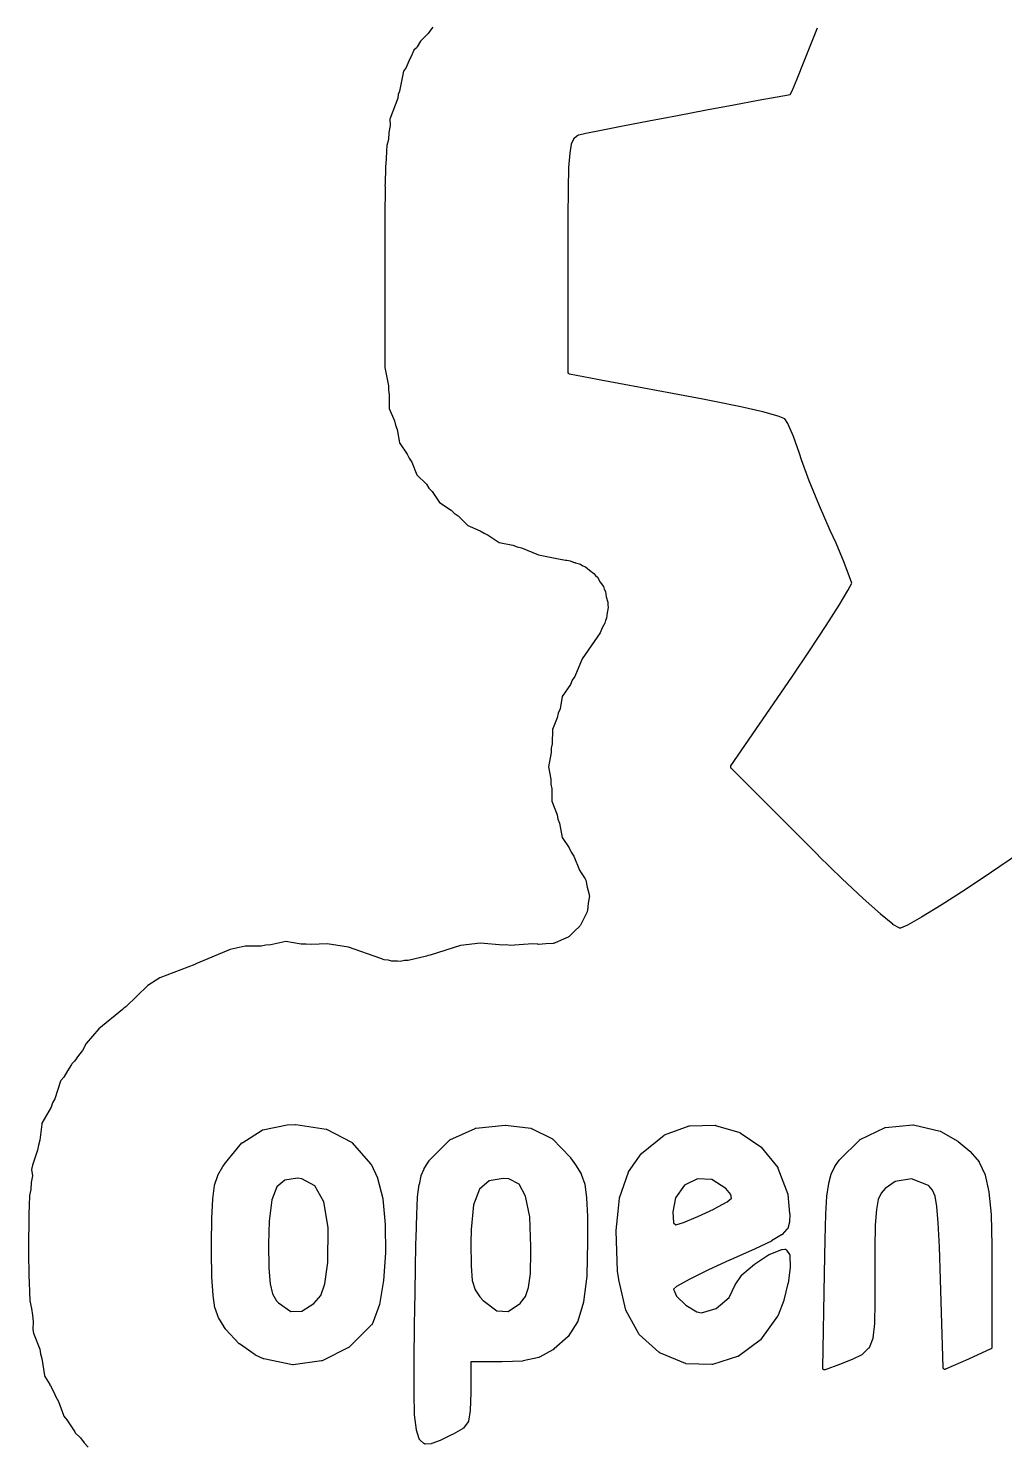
# Model space of a CAD drawing. Extents: x 125.9 to 155.7, y -114.6 to -82.3.
# Drawn here: x 144.438 to 147.102, y -96.38 to -92.514 of the extents above; entities that cross this region are included whole.
import ezdxf

# ---------------------------------------------------------------- set-up
doc = ezdxf.new("R2010")
doc.units = 0
doc.header["$MEASUREMENT"] = 0
doc.layers.add('BLACK', color=7, linetype='CONTINUOUS')

msp = doc.modelspace()

# ---------------------------------------------------------------- linework, layer by layer
at = {"layer": 'Black'}
for p, q in [((145.529, -92.5277), (145.508, -92.5489)), ((145.535, -92.5186), (145.529, -92.5277)), ((145.542, -92.5107), (145.535, -92.5186)), ((146.562, -92.5848), (146.591, -92.5123)), ((145.485, -92.5839), (145.484, -92.5861)), ((145.49, -92.5738), (145.485, -92.5839)), ((145.497, -92.567), (145.49, -92.5738)), ((145.498, -92.5652), (145.497, -92.567)), ((145.499, -92.5639), (145.498, -92.5652)), ((145.508, -92.5489), (145.499, -92.5639)), ((146.555, -92.6035), (146.562, -92.5848)), ((146.562, -92.5848), (146.562, -92.5848)), ((146.562, -92.5848), (146.562, -92.5848)), ((145.467, -92.6238), (145.462, -92.6306)), ((145.468, -92.6222), (145.467, -92.6229)), ((145.467, -92.6229), (145.467, -92.6238)), ((145.476, -92.6035), (145.468, -92.6222)), ((145.484, -92.5861), (145.476, -92.6035)), ((146.536, -92.6513), (146.555, -92.6035)), ((145.462, -92.6306), (145.451, -92.6851)), ((146.522, -92.6845), (146.536, -92.6513)), ((145.447, -92.6946), (145.446, -92.7047)), ((145.451, -92.6851), (145.447, -92.6946)), ((146.429, -92.7099), (146.481, -92.7005)), ((146.481, -92.7005), (146.512, -92.6951)), ((146.481, -92.7005), (146.481, -92.7005)), ((146.481, -92.7005), (146.481, -92.7005)), ((146.512, -92.6951), (146.517, -92.6945)), ((146.512, -92.6951), (146.512, -92.6951)), ((146.517, -92.6945), (146.522, -92.6845)), ((145.446, -92.7047), (145.424, -92.7615)), ((146.209, -92.7514), (146.288, -92.7363)), ((146.288, -92.7363), (146.363, -92.7222)), ((146.288, -92.7363), (146.288, -92.7363)), ((146.288, -92.7363), (146.288, -92.7363)), ((146.363, -92.7222), (146.429, -92.7099)), ((146.363, -92.7222), (146.363, -92.7222)), ((146.363, -92.7222), (146.363, -92.7222)), ((146.429, -92.7099), (146.429, -92.7099)), ((146.429, -92.7099), (146.429, -92.7099)), ((145.425, -92.7792), (145.422, -92.7978)), ((145.424, -92.7615), (145.425, -92.7792)), ((146.06, -92.7801), (146.131, -92.7663)), ((146.131, -92.7663), (146.209, -92.7514)), ((146.131, -92.7663), (146.131, -92.7663)), ((146.131, -92.7663), (146.131, -92.7663)), ((146.209, -92.7514), (146.209, -92.7514)), ((146.209, -92.7514), (146.209, -92.7514)), ((145.421, -92.8166), (145.416, -92.8337)), ((145.422, -92.7978), (145.421, -92.8166)), ((145.92, -92.8285), (145.926, -92.8149)), ((145.926, -92.8139), (145.927, -92.8134)), ((145.926, -92.8143), (145.926, -92.8139)), ((145.926, -92.8146), (145.926, -92.8143)), ((145.926, -92.8149), (145.926, -92.8146)), ((145.927, -92.813), (145.935, -92.8066)), ((145.927, -92.8132), (145.927, -92.813)), ((145.927, -92.8134), (145.927, -92.8132)), ((145.935, -92.8066), (145.936, -92.8061)), ((145.936, -92.8057), (145.939, -92.8045)), ((145.936, -92.8061), (145.936, -92.8057)), ((145.939, -92.8045), (145.94, -92.8045)), ((145.94, -92.8043), (145.959, -92.8001)), ((145.94, -92.8045), (145.94, -92.8043)), ((145.959, -92.8001), (146.001, -92.7917)), ((145.959, -92.8001), (145.959, -92.8001)), ((145.959, -92.8001), (145.959, -92.8001)), ((146.001, -92.7917), (146.06, -92.7801)), ((146.001, -92.7917), (146.001, -92.7917)), ((146.001, -92.7917), (146.001, -92.7917)), ((146.06, -92.7801), (146.06, -92.7801)), ((146.06, -92.7801), (146.06, -92.7801)), ((145.415, -92.8487), (145.414, -92.8701)), ((145.416, -92.8337), (145.415, -92.8478)), ((145.415, -92.8478), (145.415, -92.8482)), ((145.415, -92.8482), (145.415, -92.8485)), ((145.415, -92.8485), (145.415, -92.8487)), ((145.913, -92.8937), (145.916, -92.8547)), ((145.916, -92.8542), (145.92, -92.8297)), ((145.916, -92.8544), (145.916, -92.8542)), ((145.916, -92.8547), (145.916, -92.8544)), ((145.92, -92.8291), (145.92, -92.8285)), ((145.92, -92.8297), (145.92, -92.8291)), ((145.413, -92.8931), (145.412, -92.9378)), ((145.414, -92.8701), (145.413, -92.8923)), ((145.413, -92.8923), (145.413, -92.8925)), ((145.413, -92.8925), (145.413, -92.8927)), ((145.413, -92.8927), (145.413, -92.8931)), ((145.912, -92.9511), (145.913, -92.8939)), ((145.913, -92.8938), (145.913, -92.8937)), ((145.913, -92.8939), (145.913, -92.8938)), ((145.412, -92.9378), (145.411, -92.9423)), ((145.411, -92.9423), (145.412, -92.9467)), ((145.412, -92.9467), (145.411, -93.0257)), ((145.911, -93.0301), (145.912, -92.9512)), ((145.912, -92.9512), (145.912, -92.9511)), ((145.912, -92.9511), (145.912, -92.9511)), ((145.411, -93.0257), (145.411, -93.0275)), ((145.411, -93.0275), (145.411, -93.0293)), ((145.411, -93.0293), (145.411, -93.1337)), ((145.911, -93.1345), (145.911, -93.0301)), ((145.911, -93.0301), (145.911, -93.0301)), ((145.911, -93.0301), (145.911, -93.0301)), ((145.411, -93.1337), (145.411, -93.1341)), ((145.411, -93.1341), (145.411, -93.1345)), ((145.411, -93.1345), (145.411, -93.4393)), ((145.911, -93.4518), (145.911, -93.1345)), ((145.911, -93.1345), (145.911, -93.1345)), ((145.911, -93.1345), (145.911, -93.1345)), ((145.411, -93.4393), (145.421, -93.4885)), ((145.911, -93.4526), (145.911, -93.4518)), ((145.911, -93.4534), (145.911, -93.4526)), ((145.911, -93.4535), (145.911, -93.4534)), ((145.911, -93.4542), (145.911, -93.4535)), ((145.911, -93.4535), (145.911, -93.4535)), ((145.912, -93.4549), (145.911, -93.4542)), ((145.912, -93.455), (145.912, -93.4549)), ((145.913, -93.4555), (145.912, -93.455)), ((145.912, -93.455), (145.912, -93.455)), ((145.913, -93.4561), (145.913, -93.4555)), ((145.914, -93.4564), (145.913, -93.4561)), ((145.913, -93.4561), (145.913, -93.4561)), ((145.913, -93.4561), (145.913, -93.4561)), ((145.915, -93.4567), (145.914, -93.4564)), ((145.991, -93.4717), (145.915, -93.4567)), ((146, -93.4735), (145.991, -93.4717)), ((145.991, -93.4717), (145.991, -93.4717)), ((145.991, -93.4717), (145.991, -93.4717)), ((146, -93.4736), (146, -93.4735)), ((146, -93.4735), (146, -93.4735)), ((146.049, -93.4829), (146, -93.4736)), ((145.421, -93.4885), (145.421, -93.5009)), ((145.421, -93.5009), (145.423, -93.5131)), ((145.423, -93.5131), (145.423, -93.5506)), ((146.117, -93.4956), (146.049, -93.4829)), ((146.049, -93.4829), (146.049, -93.4829)), ((146.049, -93.4829), (146.049, -93.4829)), ((146.196, -93.5102), (146.117, -93.4956)), ((146.117, -93.4956), (146.117, -93.4956)), ((146.117, -93.4956), (146.117, -93.4956)), ((146.278, -93.5253), (146.196, -93.5102)), ((146.196, -93.5102), (146.196, -93.5102)), ((146.196, -93.5102), (146.196, -93.5102)), ((145.423, -93.5506), (145.437, -93.5843)), ((146.31, -93.5313), (146.278, -93.5253)), ((146.278, -93.5253), (146.278, -93.5253)), ((146.382, -93.5461), (146.31, -93.5313)), ((146.442, -93.56), (146.382, -93.5461)), ((145.437, -93.5843), (145.44, -93.5966)), ((146.484, -93.5717), (146.442, -93.56)), ((146.502, -93.5793), (146.484, -93.5717)), ((146.51, -93.5913), (146.502, -93.5793)), ((145.44, -93.5966), (145.444, -93.6083)), ((145.444, -93.6083), (145.451, -93.6441)), ((146.526, -93.6268), (146.51, -93.5913)), ((146.542, -93.6731), (146.526, -93.6268)), ((145.451, -93.6441), (145.472, -93.6752)), ((145.472, -93.6752), (145.477, -93.6866)), ((145.477, -93.6866), (145.484, -93.697)), ((145.484, -93.697), (145.498, -93.7316)), ((146.548, -93.6906), (146.542, -93.6731)), ((146.548, -93.6907), (146.548, -93.6906)), ((146.548, -93.6908), (146.548, -93.6907)), ((146.569, -93.7481), (146.548, -93.6908)), ((145.498, -93.7316), (145.524, -93.7574)), ((145.524, -93.7574), (145.531, -93.7677)), ((145.531, -93.7677), (145.54, -93.7768)), ((145.54, -93.7768), (145.56, -93.8071)), ((146.569, -93.7482), (146.569, -93.7481)), ((146.597, -93.8161), (146.569, -93.7482)), ((146.569, -93.7482), (146.569, -93.7482)), ((145.56, -93.8071), (145.592, -93.8279)), ((146.597, -93.8162), (146.597, -93.8161)), ((146.597, -93.8161), (146.597, -93.8161)), ((146.626, -93.8834), (146.597, -93.8162)), ((145.592, -93.8279), (145.6, -93.8365)), ((145.6, -93.8365), (145.611, -93.8436)), ((145.611, -93.8436), (145.637, -93.87)), ((145.637, -93.87), (145.671, -93.884)), ((145.671, -93.884), (145.682, -93.8907)), ((145.682, -93.8907), (145.693, -93.8958)), ((145.693, -93.8958), (145.723, -93.9161)), ((146.642, -93.9184), (146.626, -93.8834)), ((146.626, -93.8834), (146.626, -93.8834)), ((146.626, -93.8834), (146.626, -93.8834)), ((145.723, -93.9161), (145.76, -93.9234)), ((145.76, -93.9234), (145.772, -93.9279)), ((145.772, -93.9279), (145.784, -93.9305)), ((145.784, -93.9305), (145.83, -93.9497)), ((146.664, -93.9707), (146.642, -93.9184)), ((145.83, -93.9497), (145.894, -93.9623)), ((145.894, -93.9623), (145.895, -93.9624)), ((145.895, -93.9624), (145.895, -93.9624)), ((145.895, -93.9624), (145.904, -93.9642)), ((145.904, -93.9642), (145.905, -93.9647)), ((145.905, -93.9647), (145.907, -93.9647)), ((145.907, -93.9647), (145.916, -93.9666)), ((145.916, -93.9666), (145.923, -93.9692)), ((145.923, -93.9692), (145.924, -93.9694)), ((145.924, -93.9694), (145.925, -93.97)), ((145.925, -93.97), (145.928, -93.9709)), ((145.928, -93.9709), (145.929, -93.9712)), ((145.929, -93.9712), (145.93, -93.9717)), ((145.93, -93.9717), (145.931, -93.972)), ((145.931, -93.972), (145.945, -93.9756)), ((145.945, -93.9756), (145.951, -93.9797)), ((146.679, -94.0097), (146.664, -93.9707)), ((145.951, -93.9797), (145.958, -93.9823)), ((145.958, -93.9823), (145.969, -93.992)), ((145.969, -93.992), (145.981, -94.0004)), ((145.981, -94.0004), (145.986, -94.0063)), ((145.986, -94.0063), (145.991, -94.0111)), ((145.991, -94.0111), (145.998, -94.0241)), ((146.685, -94.0276), (146.679, -94.0097)), ((145.998, -94.0241), (146.007, -94.0362)), ((146.007, -94.0362), (146.009, -94.0432)), ((146.009, -94.0432), (146.013, -94.0496)), ((146.013, -94.0496), (146.015, -94.0643)), ((146.65, -94.087), (146.674, -94.0473)), ((146.674, -94.0473), (146.685, -94.0276)), ((146.015, -94.0643), (146.019, -94.0787)), ((146.02, -94.0931), (146.017, -94.1078)), ((146.019, -94.0787), (146.019, -94.0859)), ((146.019, -94.0859), (146.02, -94.0931)), ((146.615, -94.1423), (146.65, -94.087)), ((146.013, -94.1293), (146.011, -94.1364)), ((146.016, -94.1226), (146.013, -94.1293)), ((146.017, -94.1078), (146.016, -94.1226)), ((145.998, -94.1629), (145.949, -94.2339)), ((146.004, -94.1493), (145.998, -94.1629)), ((146.011, -94.1364), (146.004, -94.1493)), ((146.571, -94.209), (146.615, -94.1423)), ((146.521, -94.2834), (146.571, -94.209)), ((145.949, -94.2339), (145.929, -94.2821)), ((145.929, -94.2821), (145.922, -94.2921)), ((146.355, -94.5258), (146.521, -94.2834)), ((146.521, -94.2834), (146.521, -94.2834)), ((145.917, -94.3031), (145.895, -94.3359)), ((145.922, -94.2921), (145.917, -94.3031)), ((145.895, -94.3359), (145.889, -94.3697)), ((145.881, -94.3945), (145.868, -94.4261)), ((145.884, -94.3818), (145.881, -94.3945)), ((145.889, -94.3697), (145.884, -94.3818)), ((145.868, -94.4261), (145.867, -94.4657)), ((145.867, -94.4657), (145.865, -94.4774)), ((145.865, -94.4774), (145.865, -94.4894)), ((145.865, -94.4894), (145.857, -94.5282)), ((145.857, -94.5282), (145.864, -94.562)), ((146.355, -94.5266), (146.355, -94.5258)), ((146.355, -94.5273), (146.355, -94.5266)), ((146.355, -94.5274), (146.355, -94.5273)), ((146.355, -94.5282), (146.355, -94.5274)), ((146.355, -94.5274), (146.355, -94.5274)), ((146.355, -94.5291), (146.355, -94.5282)), ((146.355, -94.5299), (146.355, -94.5291)), ((146.355, -94.5291), (146.355, -94.5291)), ((146.355, -94.5291), (146.355, -94.5291)), ((146.355, -94.5307), (146.355, -94.5299)), ((146.355, -94.5308), (146.355, -94.5307)), ((146.355, -94.5315), (146.355, -94.5308)), ((146.355, -94.5308), (146.355, -94.5308)), ((146.356, -94.5322), (146.355, -94.5315)), ((146.573, -94.7495), (146.356, -94.5322)), ((145.864, -94.562), (145.864, -94.575)), ((145.864, -94.575), (145.866, -94.5878)), ((145.866, -94.5878), (145.866, -94.6222)), ((145.866, -94.6222), (145.881, -94.6589)), ((145.881, -94.6589), (145.883, -94.6706)), ((145.883, -94.6706), (145.887, -94.6817)), ((145.887, -94.6817), (145.895, -94.7205)), ((145.895, -94.7205), (145.914, -94.7492)), ((145.914, -94.7492), (145.919, -94.7611)), ((146.594, -94.7704), (146.573, -94.7495)), ((146.573, -94.7495), (146.573, -94.7495)), ((146.573, -94.7495), (146.573, -94.7495)), ((145.919, -94.7611), (145.926, -94.7721)), ((145.926, -94.7721), (145.942, -94.8102)), ((146.594, -94.7705), (146.594, -94.7704)), ((146.658, -94.8331), (146.594, -94.7705)), ((146.594, -94.7705), (146.594, -94.7705)), ((147.137, -94.7674), (147.066, -94.8151)), ((145.942, -94.8102), (145.946, -94.8168)), ((145.946, -94.8168), (145.957, -94.8335)), ((147.066, -94.8151), (146.994, -94.8633)), ((147.066, -94.8151), (147.066, -94.8151)), ((147.066, -94.8151), (147.066, -94.8151)), ((145.957, -94.8335), (145.958, -94.8353)), ((145.958, -94.8353), (145.959, -94.8368)), ((145.959, -94.8368), (145.963, -94.8566)), ((145.963, -94.8566), (145.968, -94.8762)), ((146.716, -94.8871), (146.658, -94.8331)), ((146.658, -94.8331), (146.658, -94.8331)), ((146.658, -94.8331), (146.658, -94.8331)), ((146.994, -94.8634), (146.929, -94.9053)), ((146.994, -94.8633), (146.994, -94.8634)), ((146.994, -94.8634), (146.994, -94.8634)), ((145.966, -94.8999), (145.964, -94.9201)), ((145.969, -94.8798), (145.966, -94.8999)), ((145.968, -94.8762), (145.968, -94.878)), ((145.968, -94.878), (145.969, -94.8798)), ((146.716, -94.8872), (146.716, -94.8871)), ((146.763, -94.9295), (146.716, -94.8872)), ((146.716, -94.8872), (146.716, -94.8872)), ((146.929, -94.9053), (146.929, -94.9054)), ((145.954, -94.9416), (145.945, -94.9599)), ((145.963, -94.9236), (145.954, -94.9416)), ((145.964, -94.9201), (145.963, -94.9217)), ((145.963, -94.9217), (145.963, -94.9236)), ((146.763, -94.9296), (146.763, -94.9295)), ((146.763, -94.9297), (146.763, -94.9296)), ((146.797, -94.9573), (146.763, -94.9297)), ((146.875, -94.9386), (146.837, -94.9602)), ((146.929, -94.9054), (146.875, -94.9385)), ((146.875, -94.9385), (146.875, -94.9385)), ((146.875, -94.9385), (146.875, -94.9386)), ((146.929, -94.9054), (146.929, -94.9054)), ((145.928, -94.9766), (145.914, -94.9908)), ((145.943, -94.9628), (145.928, -94.9766)), ((145.944, -94.9612), (145.943, -94.9628)), ((145.945, -94.9599), (145.944, -94.9612)), ((146.797, -94.9575), (146.797, -94.9573)), ((146.797, -94.9578), (146.797, -94.9575)), ((146.814, -94.9676), (146.797, -94.9578)), ((146.815, -94.9678), (146.814, -94.9676)), ((146.815, -94.9681), (146.815, -94.9678)), ((146.815, -94.9682), (146.815, -94.9681)), ((146.816, -94.9683), (146.815, -94.9682)), ((146.817, -94.9683), (146.816, -94.9683)), ((146.816, -94.9683), (146.816, -94.9683)), ((146.818, -94.9681), (146.817, -94.9683)), ((146.817, -94.9683), (146.817, -94.9683)), ((146.817, -94.9683), (146.817, -94.9683)), ((146.837, -94.9604), (146.818, -94.968)), ((146.818, -94.968), (146.818, -94.9681)), ((146.837, -94.9602), (146.837, -94.9603)), ((146.837, -94.9603), (146.837, -94.9604)), ((145.03, -95.0174), (144.989, -95.026)), ((145.073, -95.0171), (145.03, -95.0174)), ((145.086, -95.0146), (145.073, -95.0171)), ((145.1, -95.0138), (145.086, -95.0146)), ((145.141, -95.0045), (145.1, -95.0138)), ((145.182, -95.0115), (145.141, -95.0045)), ((145.196, -95.0114), (145.182, -95.0115)), ((145.21, -95.0131), (145.196, -95.0114)), ((145.253, -95.0109), (145.21, -95.0131)), ((145.312, -95.0196), (145.253, -95.0109)), ((145.4, -95.0511), (145.312, -95.0196)), ((145.617, -95.0155), (145.534, -95.0418)), ((145.672, -95.0095), (145.617, -95.0155)), ((145.733, -95.0149), (145.672, -95.0095)), ((145.743, -95.014), (145.733, -95.0149)), ((145.753, -95.015), (145.743, -95.014)), ((145.814, -95.0107), (145.753, -95.015)), ((145.826, -95.0121), (145.814, -95.0107)), ((145.828, -95.012), (145.826, -95.0121)), ((145.83, -95.0125), (145.828, -95.012)), ((145.85, -95.0109), (145.83, -95.0125)), ((145.87, -95.0099), (145.85, -95.0109)), ((145.872, -95.0092), (145.87, -95.0099)), ((145.874, -95.0091), (145.872, -95.0092)), ((145.892, -95.0007), (145.874, -95.0091)), ((145.911, -94.9928), (145.892, -95.0007)), ((145.912, -94.9916), (145.911, -94.9928)), ((145.914, -94.9908), (145.912, -94.9916)), ((144.989, -95.026), (144.895, -95.0656)), ((145.403, -95.0516), (145.4, -95.0511)), ((145.406, -95.0532), (145.403, -95.0516)), ((145.409, -95.0541), (145.406, -95.0532)), ((145.42, -95.0553), (145.409, -95.0541)), ((145.43, -95.0584), (145.42, -95.0553)), ((145.44, -95.0579), (145.43, -95.0584)), ((145.443, -95.0584), (145.44, -95.0579)), ((145.445, -95.0581), (145.443, -95.0584)), ((145.453, -95.0591), (145.445, -95.0581)), ((145.464, -95.0566), (145.453, -95.0591)), ((145.474, -95.056), (145.464, -95.0566)), ((145.524, -95.0443), (145.474, -95.056)), ((145.529, -95.0424), (145.524, -95.0443)), ((145.534, -95.0418), (145.529, -95.0424)), ((144.892, -95.0671), (144.797, -95.1039)), ((144.893, -95.066), (144.892, -95.0671)), ((144.895, -95.0656), (144.893, -95.066)), ((144.764, -95.1247), (144.704, -95.183)), ((144.797, -95.1039), (144.764, -95.1247)), ((144.695, -95.1902), (144.63, -95.2431)), ((144.699, -95.1861), (144.695, -95.1902)), ((144.704, -95.183), (144.699, -95.1861)), ((144.63, -95.2431), (144.596, -95.2829)), ((144.596, -95.2829), (144.586, -95.3015)), ((144.564, -95.3306), (144.557, -95.3385)), ((144.575, -95.3157), (144.564, -95.3306)), ((144.586, -95.3015), (144.575, -95.3157)), ((144.545, -95.3572), (144.535, -95.3744)), ((144.556, -95.3404), (144.545, -95.3572)), ((144.557, -95.3385), (144.556, -95.3404)), ((144.526, -95.3854), (144.51, -95.4336)), ((144.527, -95.3836), (144.526, -95.3854)), ((144.535, -95.3744), (144.527, -95.3836)), ((144.504, -95.4445), (144.5, -95.4561)), ((144.51, -95.4336), (144.504, -95.4445)), ((144.5, -95.4561), (144.475, -95.5004)), ((144.475, -95.5032), (144.469, -95.5467)), ((144.475, -95.5004), (144.475, -95.5032)), ((145.023, -95.553), (145.076, -95.5187)), ((145.076, -95.5187), (145.077, -95.5184)), ((145.076, -95.5187), (145.076, -95.5187)), ((145.076, -95.5187), (145.076, -95.5187)), ((145.077, -95.5184), (145.078, -95.5181)), ((145.078, -95.5181), (145.144, -95.5044)), ((145.078, -95.5181), (145.078, -95.5181)), ((145.078, -95.5181), (145.078, -95.5181)), ((145.144, -95.5043), (145.167, -95.5037)), ((145.144, -95.5044), (145.144, -95.5043)), ((145.144, -95.5044), (145.144, -95.5044)), ((145.167, -95.5037), (145.168, -95.5037)), ((145.167, -95.5037), (145.167, -95.5037)), ((145.168, -95.5037), (145.251, -95.516)), ((145.251, -95.516), (145.252, -95.5163)), ((145.252, -95.5163), (145.252, -95.5165)), ((145.252, -95.5165), (145.32, -95.5523)), ((145.588, -95.5456), (145.657, -95.5143)), ((145.657, -95.5143), (145.658, -95.5141)), ((145.658, -95.5141), (145.659, -95.5139)), ((145.659, -95.5139), (145.739, -95.5052)), ((145.739, -95.5052), (145.74, -95.5052)), ((145.739, -95.5052), (145.739, -95.5052)), ((145.74, -95.5052), (145.809, -95.514)), ((145.809, -95.514), (145.81, -95.5142)), ((145.81, -95.5142), (145.811, -95.5144)), ((145.811, -95.5144), (145.866, -95.5421)), ((146.174, -95.5322), (146.241, -95.5077)), ((146.241, -95.5077), (146.242, -95.5075)), ((146.242, -95.5075), (146.243, -95.5074)), ((146.243, -95.5074), (146.312, -95.5058)), ((146.312, -95.5058), (146.313, -95.5059)), ((146.313, -95.5059), (146.313, -95.506)), ((146.313, -95.506), (146.379, -95.5254)), ((146.708, -95.5442), (146.776, -95.5123)), ((146.776, -95.5123), (146.777, -95.5121)), ((146.777, -95.5118), (146.851, -95.5042)), ((146.777, -95.5121), (146.777, -95.5118)), ((146.851, -95.5042), (146.852, -95.5043)), ((146.852, -95.5043), (146.853, -95.5043)), ((146.853, -95.5043), (146.926, -95.5219)), ((146.926, -95.5219), (146.927, -95.5222)), ((146.927, -95.5222), (146.928, -95.5225)), ((146.928, -95.5225), (146.974, -95.5494)), ((144.466, -95.5598), (144.463, -95.5733)), ((144.469, -95.5467), (144.466, -95.5598)), ((144.972, -95.6131), (145.021, -95.554)), ((145.021, -95.554), (145.022, -95.5536)), ((145.022, -95.5536), (145.023, -95.553)), ((145.32, -95.5523), (145.321, -95.5523)), ((145.321, -95.5523), (145.321, -95.5524)), ((145.321, -95.5524), (145.321, -95.5529)), ((145.321, -95.5529), (145.322, -95.5534)), ((145.322, -95.5534), (145.322, -95.5534)), ((145.322, -95.5534), (145.322, -95.5534)), ((145.322, -95.5534), (145.372, -95.611)), ((145.532, -95.6019), (145.587, -95.5467)), ((145.587, -95.5466), (145.588, -95.5461)), ((145.587, -95.5467), (145.587, -95.5466)), ((145.587, -95.5466), (145.587, -95.5466)), ((145.588, -95.5457), (145.588, -95.5456)), ((145.588, -95.5461), (145.588, -95.5457)), ((145.588, -95.5457), (145.588, -95.5457)), ((145.866, -95.5421), (145.867, -95.5426)), ((145.867, -95.5426), (145.868, -95.5431)), ((145.868, -95.5431), (145.917, -95.594)), ((146.111, -95.5824), (146.173, -95.533)), ((146.173, -95.5326), (146.174, -95.5322)), ((146.173, -95.533), (146.173, -95.5326)), ((146.379, -95.5254), (146.379, -95.5258)), ((146.379, -95.5258), (146.38, -95.5261)), ((146.38, -95.5261), (146.437, -95.5646)), ((146.651, -95.6002), (146.707, -95.5451)), ((146.707, -95.5447), (146.708, -95.5442)), ((146.707, -95.5451), (146.707, -95.5447)), ((146.974, -95.5494), (146.974, -95.5497)), ((146.974, -95.5497), (146.975, -95.5499)), ((146.975, -95.5499), (147.007, -95.5766)), ((144.463, -95.5733), (144.449, -95.6146)), ((145.917, -95.594), (145.917, -95.5943)), ((145.917, -95.5943), (145.917, -95.5946)), ((145.917, -95.5946), (145.931, -95.6134)), ((146.076, -95.6324), (146.11, -95.5835)), ((146.11, -95.5835), (146.111, -95.5829)), ((146.111, -95.5829), (146.111, -95.5824)), ((146.437, -95.5646), (146.438, -95.5651)), ((146.438, -95.5651), (146.438, -95.5656)), ((146.438, -95.5656), (146.483, -95.6212)), ((146.639, -95.6182), (146.65, -95.601)), ((146.65, -95.601), (146.651, -95.6006)), ((146.651, -95.6006), (146.651, -95.6002)), ((147.007, -95.5766), (147.008, -95.577)), ((147.008, -95.577), (147.008, -95.5772)), ((147.008, -95.5772), (147.032, -95.6053)), ((144.449, -95.6146), (144.447, -95.6261)), ((144.447, -95.6261), (144.449, -95.6433)), ((144.955, -95.6418), (144.969, -95.6183)), ((144.969, -95.6179), (144.972, -95.6136)), ((144.969, -95.6181), (144.969, -95.6179)), ((144.969, -95.6183), (144.969, -95.6181)), ((144.972, -95.6134), (144.972, -95.6131)), ((144.972, -95.6136), (144.972, -95.6134)), ((145.372, -95.611), (145.372, -95.6116)), ((145.372, -95.6116), (145.373, -95.6121)), ((145.373, -95.6121), (145.391, -95.6491)), ((145.51, -95.6426), (145.518, -95.6248)), ((145.518, -95.6241), (145.528, -95.6086)), ((145.518, -95.6245), (145.518, -95.6241)), ((145.518, -95.6248), (145.518, -95.6245)), ((145.528, -95.6083), (145.532, -95.6025)), ((145.528, -95.6085), (145.528, -95.6083)), ((145.528, -95.6086), (145.528, -95.6085)), ((145.532, -95.6022), (145.532, -95.6019)), ((145.532, -95.6025), (145.532, -95.6022)), ((145.931, -95.6134), (145.931, -95.6136)), ((145.931, -95.6136), (145.931, -95.6138)), ((145.931, -95.6138), (145.946, -95.6385)), ((145.946, -95.6385), (145.946, -95.6389)), ((145.946, -95.6389), (145.946, -95.6393)), ((145.946, -95.6393), (145.956, -95.6661)), ((146.051, -95.7034), (146.076, -95.6336)), ((146.076, -95.633), (146.076, -95.6324)), ((146.076, -95.6336), (146.076, -95.633)), ((146.483, -95.6212), (146.483, -95.6219)), ((146.483, -95.6219), (146.483, -95.6226)), ((146.483, -95.6226), (146.51, -95.6933)), ((146.622, -95.6639), (146.629, -95.6392)), ((146.629, -95.6384), (146.639, -95.6188)), ((146.629, -95.6388), (146.629, -95.6384)), ((146.629, -95.6392), (146.629, -95.6388)), ((146.639, -95.6185), (146.639, -95.6182)), ((146.639, -95.6188), (146.639, -95.6185)), ((147.032, -95.6053), (147.032, -95.6058)), ((147.032, -95.6058), (147.032, -95.6063)), ((147.032, -95.6063), (147.049, -95.6406)), ((144.446, -95.6621), (144.445, -95.681)), ((144.449, -95.6433), (144.446, -95.6621)), ((144.941, -95.7065), (144.946, -95.6703)), ((144.946, -95.6694), (144.955, -95.6428)), ((144.946, -95.6698), (144.946, -95.6694)), ((144.946, -95.6703), (144.946, -95.6698)), ((144.955, -95.6423), (144.955, -95.6418)), ((144.955, -95.6428), (144.955, -95.6423)), ((145.116, -95.6738), (145.102, -95.7093)), ((145.138, -95.6559), (145.116, -95.6738)), ((145.172, -95.6505), (145.138, -95.6559)), ((145.184, -95.6515), (145.172, -95.6505)), ((145.22, -95.6709), (145.184, -95.6515)), ((145.244, -95.715), (145.22, -95.6709)), ((145.391, -95.6491), (145.391, -95.6496)), ((145.391, -95.6496), (145.391, -95.6501)), ((145.391, -95.6501), (145.405, -95.7057)), ((145.5, -95.7014), (145.504, -95.6677)), ((145.504, -95.6677), (145.505, -95.6674)), ((145.505, -95.6672), (145.51, -95.6434)), ((145.505, -95.6674), (145.505, -95.6672)), ((145.51, -95.643), (145.51, -95.6426)), ((145.51, -95.6434), (145.51, -95.643)), ((145.695, -95.6576), (145.669, -95.6803)), ((145.734, -95.6506), (145.695, -95.6576)), ((145.749, -95.652), (145.734, -95.6506)), ((145.777, -95.6665), (145.749, -95.652)), ((145.795, -95.6994), (145.777, -95.6665)), ((145.956, -95.6661), (145.956, -95.6666)), ((145.956, -95.6666), (145.956, -95.6671)), ((145.956, -95.6671), (145.961, -95.7028)), ((146.228, -95.6696), (146.204, -95.7039)), ((146.264, -95.652), (146.228, -95.6696)), ((146.303, -95.6538), (146.264, -95.652)), ((146.341, -95.6784), (146.303, -95.6538)), ((146.355, -95.6949), (146.341, -95.6784)), ((146.617, -95.699), (146.622, -95.6645)), ((146.622, -95.6642), (146.622, -95.6639)), ((146.622, -95.6645), (146.622, -95.6642)), ((146.776, -95.6783), (146.765, -95.6913)), ((146.803, -95.6594), (146.776, -95.6783)), ((146.848, -95.6522), (146.803, -95.6594)), ((146.894, -95.6705), (146.848, -95.6522)), ((146.896, -95.6722), (146.894, -95.6705)), ((146.905, -95.6824), (146.896, -95.6722)), ((147.049, -95.6406), (147.049, -95.6411)), ((147.049, -95.6411), (147.049, -95.6416)), ((147.049, -95.6416), (147.059, -95.6871)), ((144.441, -95.6977), (144.44, -95.725)), ((144.445, -95.681), (144.441, -95.6977)), ((144.939, -95.7592), (144.941, -95.7069)), ((144.941, -95.7067), (144.941, -95.7065)), ((144.941, -95.7069), (144.941, -95.7067)), ((145.102, -95.7093), (145.095, -95.7675)), ((145.256, -95.7849), (145.244, -95.715)), ((145.405, -95.7057), (145.405, -95.706)), ((145.405, -95.706), (145.405, -95.7064)), ((145.405, -95.7064), (145.412, -95.7766)), ((145.498, -95.749), (145.5, -95.7017)), ((145.5, -95.7015), (145.5, -95.7014)), ((145.5, -95.7017), (145.5, -95.7015)), ((145.669, -95.6803), (145.653, -95.7231)), ((145.806, -95.7555), (145.795, -95.6994)), ((145.961, -95.7028), (145.961, -95.7031)), ((145.961, -95.7031), (145.961, -95.7033)), ((145.961, -95.7033), (145.964, -95.7549)), ((146.047, -95.7412), (146.051, -95.7045)), ((146.051, -95.7039), (146.051, -95.7034)), ((146.051, -95.7045), (146.051, -95.7039)), ((146.204, -95.7039), (146.197, -95.7421)), ((146.309, -95.7339), (146.345, -95.7148)), ((146.345, -95.7148), (146.357, -95.7043)), ((146.357, -95.7043), (146.355, -95.6949)), ((146.51, -95.6933), (146.51, -95.694)), ((146.51, -95.694), (146.51, -95.6946)), ((146.51, -95.6946), (146.515, -95.7467)), ((146.614, -95.7486), (146.617, -95.6994)), ((146.617, -95.6992), (146.617, -95.699)), ((146.617, -95.6994), (146.617, -95.6992)), ((146.757, -95.7087), (146.752, -95.7359)), ((146.765, -95.6913), (146.757, -95.7087)), ((146.912, -95.6992), (146.905, -95.6824)), ((146.917, -95.7277), (146.912, -95.6992)), ((147.059, -95.6871), (147.059, -95.6875)), ((147.059, -95.6875), (147.059, -95.6878)), ((147.059, -95.6878), (147.065, -95.7494)), ((144.44, -95.7251), (144.439, -95.7467)), ((144.439, -95.7467), (144.439, -95.7682)), ((144.44, -95.725), (144.44, -95.7251)), ((145.496, -95.8141), (145.498, -95.7492)), ((145.498, -95.7491), (145.498, -95.749)), ((145.498, -95.7492), (145.498, -95.7491)), ((145.653, -95.7231), (145.646, -95.7904)), ((145.809, -95.8375), (145.806, -95.7555)), ((145.964, -95.7549), (145.964, -95.755)), ((145.964, -95.755), (145.964, -95.7551)), ((145.964, -95.7551), (145.964, -95.8232)), ((146.042, -95.7925), (146.047, -95.7412)), ((146.197, -95.7421), (146.198, -95.7715)), ((146.226, -95.7714), (146.265, -95.755)), ((146.265, -95.755), (146.308, -95.7344)), ((146.308, -95.7344), (146.309, -95.7339)), ((146.309, -95.7339), (146.309, -95.7339)), ((146.515, -95.7467), (146.515, -95.747)), ((146.515, -95.747), (146.516, -95.7473)), ((146.516, -95.7473), (146.515, -95.769)), ((146.612, -95.8174), (146.614, -95.7487)), ((146.614, -95.7487), (146.614, -95.7486)), ((146.614, -95.7487), (146.614, -95.7487)), ((146.752, -95.7359), (146.749, -95.7784)), ((146.921, -95.7723), (146.917, -95.7277)), ((147.065, -95.7494), (147.065, -95.7496)), ((147.065, -95.7496), (147.065, -95.7498)), ((147.065, -95.7498), (147.067, -95.8326)), ((144.439, -95.7682), (144.438, -95.8255)), ((144.439, -95.7682), (144.439, -95.7682)), ((144.938, -95.8292), (144.939, -95.7594)), ((144.939, -95.7593), (144.939, -95.7592)), ((144.939, -95.7594), (144.939, -95.7593)), ((145.095, -95.7675), (145.093, -95.8292)), ((145.255, -95.8802), (145.256, -95.7849)), ((145.412, -95.7766), (145.412, -95.7768)), ((145.412, -95.7768), (145.412, -95.7771)), ((145.412, -95.7771), (145.413, -95.8537)), ((145.646, -95.7904), (145.645, -95.8276)), ((146.042, -95.7929), (146.042, -95.7925)), ((146.042, -95.7933), (146.042, -95.7929)), ((146.046, -95.9033), (146.042, -95.7933)), ((146.198, -95.7715), (146.205, -95.7775)), ((146.205, -95.7775), (146.226, -95.7714)), ((146.508, -95.7889), (146.495, -95.8039)), ((146.509, -95.7887), (146.508, -95.7889)), ((146.51, -95.787), (146.509, -95.7872)), ((146.509, -95.7872), (146.509, -95.7875)), ((146.509, -95.7875), (146.509, -95.788)), ((146.509, -95.788), (146.509, -95.7885)), ((146.509, -95.7885), (146.509, -95.7887)), ((146.515, -95.7704), (146.51, -95.787)), ((146.515, -95.769), (146.515, -95.7697)), ((146.515, -95.7697), (146.515, -95.7704)), ((146.749, -95.7784), (146.748, -95.8409)), ((146.924, -95.8372), (146.921, -95.7723)), ((144.438, -95.8255), (144.438, -95.8256)), ((144.438, -95.8256), (144.438, -95.8256)), ((144.438, -95.8256), (144.438, -95.8306)), ((144.438, -95.8306), (144.438, -95.8326)), ((144.438, -95.8326), (144.438, -95.8346)), ((144.938, -95.8342), (144.938, -95.8292)), ((145.093, -95.8292), (145.094, -95.8952)), ((145.494, -95.9004), (145.495, -95.8275)), ((145.495, -95.8275), (145.496, -95.8142)), ((145.496, -95.8142), (145.496, -95.8141)), ((145.496, -95.8141), (145.496, -95.8141)), ((145.645, -95.8276), (145.646, -95.8893)), ((145.964, -95.8234), (145.962, -95.9167)), ((145.964, -95.8232), (145.964, -95.8233)), ((145.964, -95.8233), (145.964, -95.8234)), ((146.466, -95.8215), (146.421, -95.843)), ((146.493, -95.8047), (146.466, -95.8212)), ((146.466, -95.8212), (146.466, -95.8213)), ((146.466, -95.8213), (146.466, -95.8215)), ((146.494, -95.8043), (146.493, -95.8047)), ((146.495, -95.8039), (146.494, -95.8043)), ((146.61, -95.9103), (146.612, -95.8174)), ((146.612, -95.8174), (146.612, -95.8174)), ((146.612, -95.8174), (146.612, -95.8174)), ((147.067, -95.8326), (147.067, -95.8326)), ((147.067, -95.8326), (147.067, -95.8327)), ((147.067, -95.8327), (147.067, -95.8922)), ((144.438, -95.8346), (144.438, -95.8504)), ((144.438, -95.8504), (144.438, -95.853)), ((144.438, -95.853), (144.438, -95.8556)), ((144.438, -95.8556), (144.439, -95.9133)), ((144.938, -95.8499), (144.938, -95.8342)), ((144.938, -95.8342), (144.938, -95.8342)), ((144.938, -95.8342), (144.938, -95.8342)), ((144.938, -95.85), (144.938, -95.8499)), ((144.939, -95.9202), (144.938, -95.85)), ((144.938, -95.85), (144.938, -95.85)), ((145.413, -95.8541), (145.407, -95.9289)), ((145.413, -95.8537), (145.413, -95.8539)), ((145.413, -95.8539), (145.413, -95.8541)), ((145.808, -95.9103), (145.809, -95.8506)), ((145.809, -95.8506), (145.809, -95.8375)), ((146.421, -95.8431), (146.354, -95.8729)), ((146.419, -95.8843), (146.458, -95.859)), ((146.421, -95.843), (146.421, -95.843)), ((146.421, -95.843), (146.421, -95.8431)), ((146.458, -95.859), (146.459, -95.8588)), ((146.459, -95.8586), (146.494, -95.8448)), ((146.459, -95.8588), (146.459, -95.8586)), ((146.494, -95.8448), (146.495, -95.8447)), ((146.495, -95.8445), (146.502, -95.8437)), ((146.495, -95.8447), (146.495, -95.8445)), ((146.502, -95.8437), (146.503, -95.8438)), ((146.503, -95.8438), (146.503, -95.8437)), ((146.503, -95.8437), (146.503, -95.8438)), ((146.503, -95.8438), (146.504, -95.8439)), ((146.504, -95.8439), (146.504, -95.8439)), ((146.504, -95.8439), (146.504, -95.8439)), ((146.504, -95.8439), (146.505, -95.8443)), ((146.505, -95.8443), (146.506, -95.8446)), ((146.506, -95.8446), (146.506, -95.8447)), ((146.506, -95.8447), (146.506, -95.8447)), ((146.506, -95.8447), (146.506, -95.8453)), ((146.506, -95.8453), (146.507, -95.8458)), ((146.507, -95.8458), (146.507, -95.8459)), ((146.507, -95.8459), (146.507, -95.846)), ((146.507, -95.846), (146.515, -95.8584)), ((146.515, -95.8584), (146.516, -95.8589)), ((146.516, -95.8589), (146.516, -95.8594)), ((146.516, -95.8594), (146.516, -95.8597)), ((146.516, -95.8597), (146.516, -95.86)), ((146.516, -95.86), (146.516, -95.8606)), ((146.516, -95.8606), (146.516, -95.8611)), ((146.516, -95.8611), (146.517, -95.8929)), ((146.748, -95.8409), (146.748, -95.9063)), ((146.927, -95.9268), (146.924, -95.8372)), ((145.094, -95.8952), (145.098, -95.9386)), ((145.247, -95.9383), (145.254, -95.8861)), ((145.254, -95.8861), (145.255, -95.8802)), ((145.493, -96.0119), (145.494, -95.9005)), ((145.494, -95.9005), (145.494, -95.9004)), ((145.494, -95.9004), (145.494, -95.9004)), ((145.646, -95.8893), (145.649, -95.9291)), ((145.803, -95.9486), (145.808, -95.9103)), ((146.046, -95.9035), (146.046, -95.9033)), ((146.046, -95.9036), (146.046, -95.9035)), ((146.049, -95.9269), (146.046, -95.9036)), ((146.292, -95.9013), (146.241, -95.9264)), ((146.353, -95.8731), (146.292, -95.9013)), ((146.354, -95.8729), (146.353, -95.8731)), ((146.354, -95.8729), (146.354, -95.8729)), ((146.354, -95.8729), (146.354, -95.8729)), ((146.385, -95.9141), (146.419, -95.8848)), ((146.419, -95.8846), (146.419, -95.8843)), ((146.419, -95.8848), (146.419, -95.8846)), ((146.517, -95.8937), (146.511, -95.9366)), ((146.517, -95.8929), (146.517, -95.8933)), ((146.517, -95.8933), (146.517, -95.8937)), ((146.606, -96.1679), (146.61, -95.9103)), ((146.61, -95.9103), (146.61, -95.9103)), ((146.61, -95.9103), (146.61, -95.9103)), ((146.748, -95.9063), (146.748, -95.9063)), ((146.748, -95.9063), (146.748, -95.9883)), ((147.067, -95.8922), (147.067, -95.8922)), ((147.067, -95.8922), (147.067, -95.8922)), ((147.067, -95.8922), (147.067, -96.1114)), ((144.439, -95.9133), (144.439, -95.9148)), ((144.439, -95.9148), (144.439, -95.9148)), ((144.439, -95.9148), (144.439, -95.9148)), ((144.439, -95.9148), (144.439, -95.9149)), ((144.439, -95.9149), (144.44, -95.9354)), ((144.44, -95.9354), (144.441, -95.9589)), ((144.939, -95.9203), (144.939, -95.9202)), ((144.939, -95.9204), (144.939, -95.9203)), ((144.942, -95.9693), (144.939, -95.9204)), ((145.098, -95.9386), (145.104, -95.9658)), ((145.236, -95.9704), (145.247, -95.9383)), ((145.407, -95.9294), (145.396, -95.9942)), ((145.407, -95.9289), (145.407, -95.9292)), ((145.407, -95.9292), (145.407, -95.9294)), ((145.649, -95.9291), (145.657, -95.9545)), ((145.795, -95.9727), (145.803, -95.9486)), ((145.962, -95.9172), (145.953, -95.9873)), ((145.962, -95.9167), (145.962, -95.9169)), ((145.962, -95.9169), (145.962, -95.9172)), ((146.049, -95.9272), (146.049, -95.9269)), ((146.049, -95.9275), (146.049, -95.9272)), ((146.068, -96.0105), (146.049, -95.9275)), ((146.207, -95.9453), (146.198, -95.9532)), ((146.241, -95.9264), (146.207, -95.9453)), ((146.35, -95.9753), (146.367, -95.9413)), ((146.367, -95.9408), (146.384, -95.9151)), ((146.367, -95.9411), (146.367, -95.9408)), ((146.367, -95.9413), (146.367, -95.9411)), ((146.384, -95.9151), (146.385, -95.9146)), ((146.385, -95.9146), (146.385, -95.9141)), ((146.51, -95.9371), (146.499, -95.9828)), ((146.511, -95.9368), (146.51, -95.9371)), ((146.511, -95.9366), (146.511, -95.9368)), ((146.934, -96.1668), (146.927, -95.9268)), ((146.927, -95.9268), (146.927, -95.9268)), ((144.441, -95.9589), (144.441, -95.9605)), ((144.441, -95.9605), (144.442, -95.9844)), ((144.442, -95.9844), (144.447, -96.0055)), ((144.942, -95.9696), (144.942, -95.9693)), ((144.942, -95.9698), (144.942, -95.9696)), ((144.947, -96.004), (144.942, -95.9698)), ((145.104, -95.9658), (145.115, -95.9843)), ((145.115, -95.9843), (145.121, -95.9901)), ((145.217, -95.9922), (145.236, -95.9704)), ((145.657, -95.9545), (145.67, -95.9741)), ((145.67, -95.9741), (145.679, -95.9835)), ((145.679, -95.9835), (145.716, -96.0117)), ((145.781, -95.9905), (145.795, -95.9727)), ((145.953, -95.9873), (145.953, -95.9877)), ((145.953, -95.9877), (145.953, -95.9881)), ((146.198, -95.9532), (146.207, -95.9722)), ((146.207, -95.9722), (146.232, -95.9968)), ((146.315, -96.0057), (146.35, -95.9753)), ((146.499, -95.9833), (146.484, -96.0236)), ((146.499, -95.9828), (146.499, -95.983)), ((146.499, -95.983), (146.499, -95.9833)), ((144.447, -96.0055), (144.449, -96.0235)), ((144.449, -96.0235), (144.451, -96.0414)), ((144.948, -96.0044), (144.947, -96.004)), ((144.948, -96.0049), (144.948, -96.0044)), ((144.957, -96.0308), (144.948, -96.0049)), ((145.121, -95.9901), (145.154, -96.0136)), ((145.154, -96.0136), (145.184, -96.0126)), ((145.184, -96.0126), (145.217, -95.9922)), ((145.396, -95.995), (145.379, -96.0415)), ((145.396, -95.9942), (145.396, -95.9946)), ((145.396, -95.9946), (145.396, -95.995)), ((145.492, -96.0443), (145.493, -96.0119)), ((145.493, -96.0119), (145.493, -96.0119)), ((145.493, -96.0119), (145.493, -96.0119)), ((145.716, -96.0117), (145.747, -96.0138)), ((145.747, -96.0138), (145.781, -95.9909)), ((145.781, -95.9909), (145.781, -95.9905)), ((145.953, -95.9881), (145.937, -96.0404)), ((146.069, -96.0111), (146.068, -96.0105)), ((146.069, -96.0118), (146.069, -96.0111)), ((146.104, -96.0749), (146.069, -96.0118)), ((146.232, -95.9968), (146.262, -96.0145)), ((146.262, -96.0145), (146.275, -96.0177)), ((146.275, -96.0177), (146.315, -96.0057)), ((146.482, -96.0262), (146.436, -96.091)), ((146.483, -96.0256), (146.482, -96.0259)), ((146.482, -96.0259), (146.482, -96.0262)), ((146.484, -96.0236), (146.483, -96.0238)), ((146.483, -96.0238), (146.483, -96.024)), ((146.483, -96.024), (146.483, -96.0256)), ((146.748, -95.9884), (146.747, -96.0464)), ((146.748, -95.9883), (146.748, -95.9883)), ((146.748, -95.9883), (146.748, -95.9884)), ((144.451, -96.0414), (144.45, -96.0631)), ((144.45, -96.0631), (144.452, -96.0726)), ((144.957, -96.0312), (144.957, -96.0308)), ((144.958, -96.0317), (144.957, -96.0312)), ((144.972, -96.0559), (144.958, -96.0317)), ((144.972, -96.0561), (144.972, -96.0559)), ((144.972, -96.0563), (144.972, -96.0561)), ((144.976, -96.0613), (144.972, -96.0563)), ((144.976, -96.0616), (144.976, -96.0613)), ((144.976, -96.0619), (144.976, -96.0616)), ((145.013, -96.1016), (144.976, -96.0619)), ((145.373, -96.0514), (145.313, -96.1113)), ((145.374, -96.0506), (145.373, -96.051)), ((145.373, -96.051), (145.373, -96.0514)), ((145.379, -96.0426), (145.374, -96.0506)), ((145.379, -96.0415), (145.379, -96.042)), ((145.379, -96.042), (145.379, -96.0426)), ((145.491, -96.1524), (145.492, -96.0443)), ((145.492, -96.0443), (145.492, -96.0443)), ((145.936, -96.0416), (145.911, -96.0816)), ((145.937, -96.041), (145.936, -96.0416)), ((145.937, -96.0404), (145.937, -96.041)), ((146.747, -96.0469), (146.742, -96.0861)), ((146.747, -96.0464), (146.747, -96.0467)), ((146.747, -96.0467), (146.747, -96.0469)), ((144.452, -96.0726), (144.469, -96.1167)), ((145.014, -96.1019), (145.013, -96.1016)), ((145.014, -96.1022), (145.014, -96.1019)), ((145.057, -96.1322), (145.014, -96.1022)), ((145.91, -96.0826), (145.873, -96.1157)), ((145.911, -96.0816), (145.91, -96.0821)), ((145.91, -96.0821), (145.91, -96.0826)), ((146.105, -96.0755), (146.104, -96.0749)), ((146.105, -96.0762), (146.105, -96.0755)), ((146.158, -96.1245), (146.105, -96.0762)), ((146.435, -96.0921), (146.375, -96.1361)), ((146.436, -96.091), (146.435, -96.0915)), ((146.435, -96.0915), (146.435, -96.0921)), ((146.742, -96.0873), (146.732, -96.1126)), ((146.742, -96.0861), (146.742, -96.0867)), ((146.742, -96.0867), (146.742, -96.0873)), ((144.469, -96.1167), (144.471, -96.1295)), ((144.471, -96.1295), (144.475, -96.1418)), ((144.475, -96.1418), (144.482, -96.1883)), ((145.057, -96.1324), (145.057, -96.1322)), ((145.058, -96.1327), (145.057, -96.1324)), ((145.08, -96.1424), (145.058, -96.1327)), ((145.08, -96.1425), (145.08, -96.1424)), ((145.312, -96.1122), (145.24, -96.148)), ((145.313, -96.1113), (145.312, -96.1117)), ((145.312, -96.1117), (145.312, -96.1122)), ((145.831, -96.1388), (145.788, -96.1487)), ((145.832, -96.1385), (145.831, -96.1388)), ((145.833, -96.1383), (145.832, -96.1385)), ((145.869, -96.1183), (145.833, -96.1383)), ((145.87, -96.1179), (145.869, -96.1181)), ((145.869, -96.1181), (145.869, -96.1183)), ((145.872, -96.116), (145.87, -96.1179)), ((145.873, -96.1158), (145.872, -96.116)), ((145.873, -96.1157), (145.873, -96.1158)), ((146.159, -96.1247), (146.158, -96.1245)), ((146.159, -96.125), (146.159, -96.1247)), ((146.162, -96.127), (146.159, -96.125)), ((146.162, -96.1272), (146.162, -96.127)), ((146.163, -96.1274), (146.162, -96.1272)), ((146.231, -96.1558), (146.163, -96.1274)), ((146.373, -96.1369), (146.305, -96.1585)), ((146.374, -96.1365), (146.373, -96.1369)), ((146.375, -96.1361), (146.374, -96.1365)), ((146.712, -96.1318), (146.686, -96.1446)), ((146.713, -96.1314), (146.712, -96.1318)), ((146.73, -96.1144), (146.713, -96.1309)), ((146.713, -96.1309), (146.713, -96.1314)), ((146.731, -96.1142), (146.73, -96.1144)), ((146.732, -96.1128), (146.731, -96.113)), ((146.731, -96.113), (146.731, -96.1135)), ((146.731, -96.1135), (146.731, -96.1141)), ((146.731, -96.1141), (146.731, -96.1142)), ((146.732, -96.1126), (146.732, -96.1128)), ((147.064, -96.116), (147.003, -96.1436)), ((147.065, -96.1158), (147.064, -96.116)), ((147.066, -96.115), (147.065, -96.1153)), ((147.065, -96.1153), (147.065, -96.1157)), ((147.065, -96.1157), (147.065, -96.1158)), ((147.067, -96.1141), (147.066, -96.1146)), ((147.066, -96.1146), (147.066, -96.1148)), ((147.066, -96.1148), (147.066, -96.115)), ((147.067, -96.1114), (147.067, -96.1116)), ((147.067, -96.1116), (147.067, -96.1119)), ((147.067, -96.1119), (147.067, -96.1125)), ((147.067, -96.1125), (147.067, -96.1131)), ((147.067, -96.1131), (147.067, -96.1133)), ((147.067, -96.1133), (147.067, -96.1136)), ((147.067, -96.1136), (147.067, -96.1141)), ((145.081, -96.1427), (145.08, -96.1425)), ((145.159, -96.1589), (145.081, -96.1427)), ((145.16, -96.1589), (145.159, -96.1589)), ((145.161, -96.159), (145.16, -96.1589)), ((145.238, -96.1485), (145.161, -96.159)), ((145.239, -96.1482), (145.238, -96.1485)), ((145.24, -96.148), (145.239, -96.1482)), ((145.491, -96.2352), (145.491, -96.1524)), ((145.491, -96.1524), (145.491, -96.1524)), ((145.491, -96.1524), (145.491, -96.1524)), ((145.731, -96.1513), (145.645, -96.1513)), ((145.645, -96.1513), (145.645, -96.2343)), ((145.787, -96.1488), (145.731, -96.1513)), ((145.731, -96.1513), (145.731, -96.1512)), ((145.731, -96.1512), (145.731, -96.1513)), ((145.788, -96.1487), (145.787, -96.1487)), ((145.787, -96.1487), (145.787, -96.1488)), ((146.232, -96.156), (146.231, -96.1558)), ((146.231, -96.1558), (146.231, -96.1558)), ((146.231, -96.1558), (146.231, -96.1558)), ((146.232, -96.1562), (146.232, -96.156)), ((146.303, -96.1587), (146.232, -96.1562)), ((146.232, -96.1562), (146.232, -96.1562)), ((146.232, -96.1562), (146.232, -96.1562)), ((146.304, -96.1586), (146.303, -96.1587)), ((146.305, -96.1585), (146.304, -96.1586)), ((146.606, -96.1684), (146.606, -96.1679)), ((146.606, -96.1689), (146.606, -96.1684)), ((146.606, -96.1693), (146.606, -96.1689)), ((146.606, -96.1696), (146.606, -96.1693)), ((146.606, -96.1701), (146.606, -96.1696)), ((146.606, -96.1706), (146.606, -96.1701)), ((146.607, -96.1708), (146.606, -96.1706)), ((146.607, -96.1712), (146.607, -96.1708)), ((146.607, -96.1715), (146.607, -96.1712)), ((146.607, -96.1719), (146.607, -96.1715)), ((146.608, -96.1721), (146.607, -96.1719)), ((146.608, -96.1723), (146.608, -96.1721)), ((146.609, -96.1725), (146.608, -96.1723)), ((146.609, -96.1727), (146.609, -96.1725)), ((146.609, -96.1728), (146.609, -96.1727)), ((146.61, -96.1729), (146.609, -96.1728)), ((146.611, -96.173), (146.61, -96.1729)), ((146.61, -96.1729), (146.61, -96.1729)), ((146.612, -96.1728), (146.611, -96.1729)), ((146.611, -96.1729), (146.611, -96.1729)), ((146.611, -96.1729), (146.611, -96.173)), ((146.651, -96.1582), (146.612, -96.1727)), ((146.612, -96.1727), (146.612, -96.1728)), ((146.686, -96.1448), (146.651, -96.1582)), ((146.651, -96.1582), (146.651, -96.1582)), ((146.651, -96.1582), (146.651, -96.1582)), ((146.686, -96.1446), (146.686, -96.1447)), ((146.686, -96.1447), (146.686, -96.1448)), ((146.934, -96.1674), (146.934, -96.1668)), ((146.934, -96.1679), (146.934, -96.1674)), ((146.934, -96.1682), (146.934, -96.1679)), ((146.934, -96.1685), (146.934, -96.1682)), ((146.935, -96.169), (146.934, -96.1685)), ((146.935, -96.1695), (146.935, -96.169)), ((146.935, -96.1697), (146.935, -96.1695)), ((146.935, -96.17), (146.935, -96.1697)), ((146.936, -96.1704), (146.935, -96.17)), ((146.936, -96.1707), (146.936, -96.1704)), ((146.936, -96.1709), (146.936, -96.1707)), ((146.937, -96.1711), (146.936, -96.1709)), ((146.937, -96.1713), (146.937, -96.1711)), ((146.938, -96.1715), (146.937, -96.1713)), ((146.938, -96.1716), (146.938, -96.1715)), ((146.938, -96.1715), (146.938, -96.1715)), ((146.939, -96.1716), (146.938, -96.1716)), ((146.94, -96.1716), (146.939, -96.1717)), ((146.939, -96.1717), (146.939, -96.1716)), ((146.941, -96.1714), (146.94, -96.1716)), ((146.94, -96.1716), (146.94, -96.1716)), ((147.003, -96.1436), (146.941, -96.1713)), ((146.941, -96.1713), (146.941, -96.1714)), ((147.003, -96.1436), (147.003, -96.1436)), ((144.482, -96.1883), (144.483, -96.1908)), ((144.483, -96.1908), (144.497, -96.2127)), ((144.497, -96.2127), (144.497, -96.2146)), ((144.497, -96.2146), (144.499, -96.2162)), ((144.499, -96.2162), (144.501, -96.2218)), ((144.501, -96.2218), (144.508, -96.2336)), ((144.508, -96.2336), (144.513, -96.2466)), ((144.513, -96.2466), (144.52, -96.2588)), ((145.491, -96.2353), (145.491, -96.2352)), ((145.491, -96.2352), (145.491, -96.2352)), ((145.492, -96.2956), (145.491, -96.2353)), ((145.645, -96.2344), (145.644, -96.2834)), ((145.645, -96.2343), (145.645, -96.2343)), ((145.645, -96.2343), (145.645, -96.2344)), ((144.52, -96.2588), (144.534, -96.2969)), ((144.534, -96.2969), (144.535, -96.2996)), ((145.492, -96.2957), (145.492, -96.2956)), ((145.492, -96.2959), (145.492, -96.2957)), ((145.497, -96.3366), (145.492, -96.2959)), ((145.644, -96.2842), (145.639, -96.3129)), ((145.644, -96.2834), (145.644, -96.2838)), ((145.644, -96.2838), (145.644, -96.2842)), ((144.535, -96.2996), (144.543, -96.3088)), ((144.543, -96.3088), (144.554, -96.3257)), ((144.554, -96.3257), (144.565, -96.3423)), ((145.623, -96.3337), (145.597, -96.3482)), ((145.624, -96.333), (145.623, -96.3335)), ((145.623, -96.3335), (145.623, -96.3336)), ((145.623, -96.3336), (145.623, -96.3337)), ((145.625, -96.3324), (145.624, -96.3325)), ((145.624, -96.3325), (145.624, -96.3326)), ((145.624, -96.3326), (145.624, -96.333)), ((145.638, -96.3151), (145.625, -96.3324)), ((145.639, -96.3141), (145.638, -96.3146)), ((145.638, -96.3146), (145.638, -96.3148)), ((145.638, -96.3148), (145.638, -96.3151)), ((145.639, -96.3129), (145.639, -96.3133)), ((145.639, -96.3133), (145.639, -96.3136)), ((145.639, -96.3136), (145.639, -96.3141)), ((144.565, -96.3423), (144.566, -96.3448)), ((144.566, -96.3448), (144.58, -96.3584)), ((144.58, -96.3584), (144.59, -96.3717)), ((144.59, -96.3717), (144.601, -96.3841)), ((145.497, -96.3371), (145.497, -96.3366)), ((145.497, -96.3376), (145.497, -96.3371)), ((145.504, -96.3615), (145.497, -96.3376)), ((145.505, -96.362), (145.504, -96.3615)), ((145.505, -96.3624), (145.505, -96.362)), ((145.505, -96.3627), (145.505, -96.3624)), ((145.505, -96.3631), (145.505, -96.3627)), ((145.505, -96.3634), (145.505, -96.3631)), ((145.506, -96.3638), (145.505, -96.3634)), ((145.517, -96.3739), (145.506, -96.3638)), ((145.518, -96.374), (145.517, -96.3739)), ((145.518, -96.3741), (145.518, -96.374)), ((145.518, -96.3745), (145.518, -96.3741)), ((145.539, -96.3741), (145.538, -96.3742)), ((145.538, -96.3742), (145.538, -96.3744)), ((145.562, -96.3653), (145.539, -96.3741)), ((145.591, -96.3513), (145.562, -96.3652)), ((145.562, -96.3652), (145.562, -96.3652)), ((145.562, -96.3652), (145.562, -96.3653)), ((145.597, -96.3483), (145.591, -96.3513)), ((145.597, -96.3482), (145.597, -96.3482)), ((145.597, -96.3482), (145.597, -96.3483)), ((145.519, -96.3748), (145.518, -96.3745)), ((145.519, -96.3749), (145.519, -96.3748)), ((145.52, -96.375), (145.519, -96.3749)), ((145.519, -96.3749), (145.519, -96.3749)), ((145.521, -96.3752), (145.52, -96.375)), ((145.538, -96.3744), (145.521, -96.3752)), ((145.521, -96.3752), (145.521, -96.3751)), ((145.521, -96.3751), (145.521, -96.3752))]:
    msp.add_line(p, q, dxfattribs=at)

doc.saveas('drawing.dxf')
